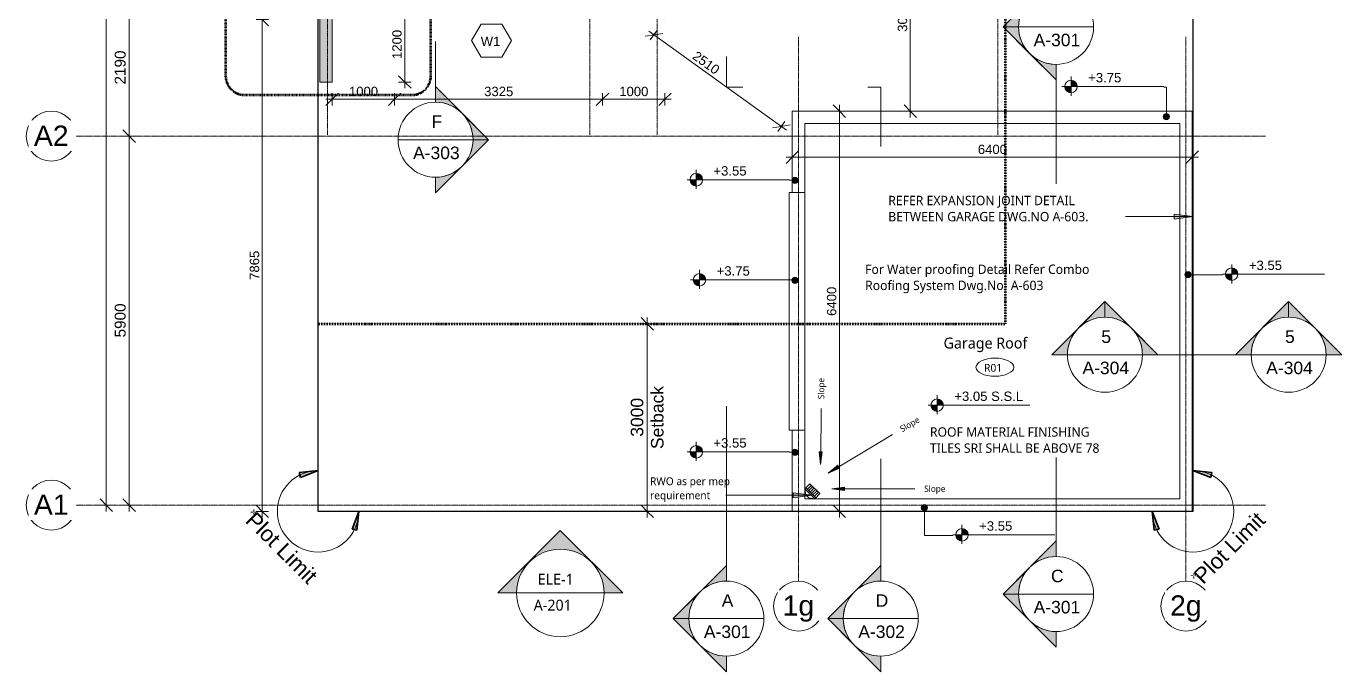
# Model space of a CAD drawing. Header units: millimetres. Extents: x -12746 to 995452, y -409013 to 338495.
# Drawn here: x -11933 to 9115, y -20642 to -10322 of the extents above; entities that cross this region are included whole.
import ezdxf

# ---------------------------------------------------------------- set-up
doc = ezdxf.new("R2010")
doc.units = ezdxf.units.MM
for name, pattern in [('Callout Boundary', [2.38125, 1.190625, -1.190625]), ('Dash dot2', [6, 3, -1.5, 0, -1.5]), ('Double dash', [55, 20, -5, 10, -5, 10, -5]), ('Grid Line', [22.225, 12.7, -3.175, 3.175, -3.175])]:
    doc.linetypes.add(name, pattern=pattern)
for name, color, linetype, lineweight in [('A-ANNO-DIMS', 211, 'Continuous', 9), ('A-ANNO-DIMS-100', 211, 'Continuous', 9), ('A-ANNO-NOTE', 131, 'Continuous', 9), ('A-ANNO-SYMB', 150, 'Continuous', 9), ('A-DETL', 90, 'Continuous', 9), ('A-DETL-GENF', 92, 'Continuous', 9), ('A-DETL-THIN', 151, 'Continuous', 9), ('A-GENM', 13, 'Continuous', 9), ('A-WALL', 113, 'Continuous', 9), ('A-WALL-IDEN', 211, 'Continuous', 18), ('C-PROP-LINE', 91, 'Double dash', 25), ('G-ANNO-SYMB', 111, 'Continuous', 9), ('G-ANNO-TEXT', 231, 'Continuous', 9), ('S-GRID', 1, 'Continuous', 9), ('S-GRID-IDEN', 1, 'Continuous', 9)]:
    doc.layers.add(name, color=color, linetype=linetype, lineweight=lineweight)
doc.styles.add('Arial', font='arial.ttf', dxfattribs={"height": 150})
doc.styles.add('Arial_1', font='arial.ttf', dxfattribs={"height": 325})
doc.styles.add('Arial_2', font='arial.ttf', dxfattribs={"height": 200})
doc.styles.add('Arial_5', font='arial.ttf', dxfattribs={"height": 250})
doc.styles.add('Arial_8', font='arial.ttf', dxfattribs={"height": 175})
doc.styles.add('Lucida Sans Unicode_1', font='l_10646.ttf', dxfattribs={"height": 175})
doc.styles.add('Lucida Sans Unicode_3', font='l_10646.ttf', dxfattribs={"height": 125})
doc.styles.add('Lucida Sans Unicode_4', font='l_10646.ttf', dxfattribs={"height": 150})
doc.styles.add('Lucida Sans Unicode_6', font='l_10646.ttf', dxfattribs={"height": 100})
doc.dimstyles.new('100', dxfattribs={"dimscale": 304.8, "dimtxt": 153.03891, "dimasz": 0.656168, "dimexe": 0.328084, "dimexo": 0.0625, "dimgap": 0.016404, "dimtad": 1, "dimdec": 0, "dimzin": 0, "dimdsep": 46, "dimtxsty": 'Arial', "dimblk1": 'OBLIQUE', "dimblk2": 'OBLIQUE', "dimsah": 1, "dimcen": 0.09, "dimdle": 0.328084, "dimazin": 0, "dimtfac": 1, "dimtdec": 4, "dimtix": 1, "dimtmove": 0, "dimatfit": 3, "dimfxl": 0.328084, "dimfxlon": 1, "dimtvp": 1, "dimtolj": 1, "dimtzin": 0, "dimarcsym": 2})
doc.dimstyles.new('100_1', dxfattribs={"dimscale": 304.8, "dimtxt": 153.03891, "dimasz": 0.656168, "dimexe": 0.328084, "dimexo": 0.0625, "dimgap": 0.016404, "dimtad": 1, "dimdec": 0, "dimzin": 0, "dimdsep": 46, "dimtxsty": 'Arial', "dimblk1": 'OBLIQUE', "dimblk2": 'OBLIQUE', "dimsah": 1, "dimcen": 0.09, "dimdle": 0.328084, "dimazin": 0, "dimtfac": 1, "dimtdec": 4, "dimtix": 1, "dimtmove": 2, "dimatfit": 3, "dimfxl": 0.328084, "dimfxlon": 1, "dimtvp": 1, "dimtolj": 1, "dimtzin": 0, "dimarcsym": 2})
doc.dimstyles.new('grid-dim', dxfattribs={"dimscale": 304.8, "dimtxt": 178.545395, "dimasz": 0.656168, "dimexe": 0.328084, "dimexo": 0.0625, "dimgap": 0.016404, "dimtad": 1, "dimdec": 0, "dimzin": 0, "dimdsep": 46, "dimtxsty": 'Arial_8', "dimblk1": 'OBLIQUE', "dimblk2": 'OBLIQUE', "dimsah": 1, "dimcen": 0.09, "dimdle": 0.328084, "dimazin": 0, "dimtfac": 1, "dimtdec": 4, "dimtix": 1, "dimtmove": 0, "dimatfit": 3, "dimfxl": 0.328084, "dimfxlon": 1, "dimtvp": 1, "dimtolj": 1, "dimtzin": 0, "dimarcsym": 2})
doc.dimstyles.new('Plot-limit-text', dxfattribs={"dimscale": 304.8, "dimtxt": 255.06485, "dimasz": 0.984252, "dimexe": 0.787402, "dimexo": 0.492126, "dimgap": 0.574147, "dimtad": 1, "dimdec": 0, "dimzin": 0, "dimdsep": 46, "dimtxsty": 'Arial_5', "dimsah": 1, "dimcen": 0.09, "dimazin": 0, "dimtfac": 1, "dimtdec": 4, "dimtix": 1, "dimtmove": 2, "dimatfit": 3, "dimfxl": 1, "dimtvp": 1, "dimtolj": 1, "dimtzin": 0, "dimarcsym": 2})
doc.dimstyles.new('Setback-dim', dxfattribs={"dimscale": 304.8, "dimtxt": 204.05188, "dimasz": 0.656168, "dimexe": 0.328084, "dimexo": 0.0625, "dimgap": 0.016404, "dimtad": 1, "dimdec": 0, "dimzin": 0, "dimdsep": 46, "dimtxsty": 'Arial_2', "dimblk1": 'OBLIQUE', "dimblk2": 'OBLIQUE', "dimsah": 1, "dimcen": 0.09, "dimdle": 0.328084, "dimazin": 0, "dimtfac": 1, "dimtdec": 4, "dimtix": 1, "dimtmove": 0, "dimatfit": 3, "dimfxl": 0.328084, "dimfxlon": 1, "dimtvp": 1, "dimtolj": 1, "dimtzin": 0, "dimarcsym": 2})

# ---------------------------------------------------------------- blocks, each defined once
blk = doc.blocks.new('garage-proj - garage-proj-757421-1st Floor FFL')
at = {"layer": 'A-GENM'}
for p, q in [((274, -15678), (274, -11878)), ((274, -11878), (524, -11878)), ((524, -11878), (524, -15678)), ((524, -15678), (274, -15678))]:
    blk.add_line(p, q, dxfattribs=at)
blk = doc.blocks.new('Family - ___-757194-1st Floor FFL')
at = {"layer": 'C-PROP-LINE'}
for p, q in [((-7264, -18078), (-7264, 12922)), ((6736, 12922), (6736, -18078)), ((6736, -18078), (-7264, -18078))]:
    blk.add_line(p, q, dxfattribs=at)
blk = doc.blocks.new('Drain-roof - SHOWER TRAY-bath-2d 3-1125230-1st Floor FFL')
at = {"layer": 'A-DETL-GENF'}
for p, q in [((-32, 58), (-112, 0)), ((-112, -115), (-112, 0)), ((-112, 0), (112, 0)), ((32, 58), (-32, 58)), ((32, 58), (112, 0)), ((112, 0), (112, -115)), ((-112, -20), (112, -20)), ((112, -115), (-112, -115)), ((-80, -20), (-80, -115)), ((-48, -20), (-48, -115)), ((-16, -20), (-16, -115)), ((16, -20), (16, -115)), ((48, -20), (48, -115)), ((80, -20), (80, -115))]:
    blk.add_line(p, q, dxfattribs=at)
blk = doc.blocks.new('125-lvl - BEL-LVL-1026112-1st Floor FFL')
at = {"layer": 'A-ANNO-NOTE'}
h = blk.add_hatch(color=256, dxfattribs=at)
edge = h.paths.add_edge_path()
edge.add_line((0, 0), (0, -1))
edge.add_arc((0, 0), 1, 180, 270, ccw=False)
edge.add_line((-1, 0), (0, 0))
h = blk.add_hatch(color=256, dxfattribs=at)
edge = h.paths.add_edge_path()
edge.add_line((0, 0), (0, 1))
edge.add_arc((0, 0), 1, 0, 90, ccw=False)
edge.add_line((1, 0), (0, 0))
for p, q in [((0, 0), (-1.45, 0)), ((0, 0), (-1, 0)), ((0, 0), (0, 1.58)), ((0, 1), (0, 0)), ((0, 0), (2.78, 0)), ((0, 0), (0, -1.46)), ((0, -1), (0, 0)), ((0, 0), (1, 0)), ((2.78, 0), (14.85, 0))]:
    blk.add_line(p, q, dxfattribs=at)
blk.add_circle((0, 0), 1, dxfattribs=at)
for start, end in [(0, 90), (180, 270)]:
    blk.add_arc((0, 0), 1, start, end, dxfattribs=at)
blk = doc.blocks.new('Grid - 100-grid-312781-1st Floor FFL')
at = {"layer": 'S-GRID-IDEN'}
blk.add_circle((0, 0), 4, dxfattribs=at)
blk = doc.blocks.new('Section - M_Section Head - Filled 2-312746-1st Floor FFL')
at = {"layer": 'G-ANNO-SYMB'}
h = blk.add_hatch(color=256, dxfattribs=at)
edge = h.paths.add_edge_path()
edge.add_line((-6, 8.49), (-6, 6))
edge.add_arc((-6, 0), 6, 90, 135)
edge.add_line((-10.24, 4.24), (-6, 8.49))
h = blk.add_hatch(color=256, dxfattribs=at)
edge = h.paths.add_edge_path()
edge.add_line((-6, 8.49), (-1.76, 4.24))
edge.add_arc((-6, 0), 6, 45, 90)
edge.add_line((-6, 6), (-6, 8.49))
h = blk.add_hatch(color=256, dxfattribs=at)
edge = h.paths.add_edge_path()
edge.add_line((-14.49, 0), (-10.24, 4.24))
edge.add_arc((-6, 0), 6, 135, 180)
edge.add_line((-12, 0), (-14.49, 0))
h = blk.add_hatch(color=256, dxfattribs=at)
edge = h.paths.add_edge_path()
edge.add_line((2.49, 0), (0, 0))
edge.add_arc((-6, 0), 6, 360, 405)
edge.add_line((-1.76, 4.24), (2.49, 0))
at = {"layer": 'G-ANNO-SYMB', "lineweight": 18}
for p, q in [((-6, 8.49), (-14.49, 0)), ((-6, 8.49), (-10.24, 4.24)), ((-6, 8.49), (2.49, 0)), ((-6, 6), (-6, 8.49)), ((-6, 8.49), (-6, 6)), ((-1.76, 4.24), (-6, 8.49)), ((-10.24, 4.24), (-14.49, 0)), ((2.49, 0), (-1.76, 4.24)), ((-14.49, 0), (-12, 0)), ((0, 0), (2.49, 0)), ((-12, 0), (-14.49, 0)), ((0, 0), (2.49, 0))]:
    blk.add_line(p, q, dxfattribs=at)
for start, end in [(360, 180), (135, 180), (90, 135), (45, 90), (360, 45), (180, 360)]:
    blk.add_arc((-6, 0), 6, start, end, dxfattribs=at)
blk = doc.blocks.new('ELEVATION-TAG-2D - Name___Area_Vol_Perim-514128-1st Floor FFL')
at = {"layer": 'A-ANNO-NOTE'}
h = blk.add_hatch(color=256, dxfattribs=at)
edge = h.paths.add_edge_path()
edge.add_line((0, -9.99), (-9.99, 0))
edge.add_line((-9.99, 0), (-7, 0))
edge.add_arc((0, 0), 7, 180, 360)
edge.add_line((7, 0), (9.99, 0))
edge.add_line((9.99, 0), (0, -9.99))
for p, q in [((-7, 0), (-9.99, 0)), ((-9.99, 0), (0, -9.99)), ((-7, 0), (7, 0)), ((0, -9.99), (9.99, 0)), ((9.99, 0), (7, 0))]:
    blk.add_line(p, q, dxfattribs=at)
blk.add_circle((0, 0), 7, dxfattribs=at)
blk.add_arc((0, 0), 7, 180, 360, dxfattribs=at)
blk = doc.blocks.new('finishning tag - Name___Area_Vol_Perim-529287-1st Floor FFL')
at = {"layer": 'A-ANNO-NOTE'}
blk.add_ellipse((0, 0), major_axis=(3.03, 0), ratio=0.477888, dxfattribs=at)
blk = doc.blocks.new('BEL-CURTAIN TAG - 12mm-735983-1st Floor FFL')
at = {"layer": 'A-WALL-IDEN'}
for p, q in [((-1.62, 2.64), (-3.14, 0.02)), ((1.71, 2.64), (-1.62, 2.64)), ((3.22, 0.02), (1.71, 2.64)), ((-3.14, 0.02), (-1.62, -2.6)), ((1.71, -2.6), (3.22, 0.02)), ((-1.62, -2.6), (1.71, -2.6))]:
    blk.add_line(p, q, dxfattribs=at)
blk = doc.blocks.new('DIMBLOCK25-1st Floor FFL')
at = {"layer": 'A-ANNO-DIMS-100', "transparency": 16777216}
for p, q in [((-5877, -10013), (-5977, -9913)), ((-5977, -10013), (-5777, -10013)), ((-5877, -10013), (-5977, -10013)), ((-5877, -11313), (-5877, -9913)), ((-5877, -10013), (-5777, -10113)), ((-5877, -11213), (-5977, -11113)), ((-5977, -11213), (-5777, -11213)), ((-5877, -11213), (-5977, -11213)), ((-5877, -11213), (-5777, -11313))]:
    blk.add_line(p, q, dxfattribs=at)
at = {"layer": 'A-ANNO-DIMS-100', "color": 0, "transparency": 16777216, "insert": (-6077, -10844), "char_height": 150, "width": 553.77, "attachment_point": 1, "rotation": 90, "line_spacing_factor": 0.941778, "style": 'Arial'}
blk.add_mtext('1200', dxfattribs=at)
blk = doc.blocks.new('_Oblique')
at = {"color": 0, "linetype": 'ByBlock', "lineweight": -2}
blk.add_line((-0.5, -0.5), (0.5, 0.5), dxfattribs=at)
blk = doc.blocks.new('DIMBLOCK28-1st Floor FFL')
at = {"layer": 'A-ANNO-DIMS-100', "transparency": 16777216}
for p, q in [((-8157, -10213), (-8257, -10113)), ((-8057, -10213), (-8257, -10213)), ((-8157, -10213), (-8157, -18178)), ((-8157, -10213), (-8057, -10313)), ((-8157, -10213), (-8057, -10213)), ((-8157, -18078), (-8257, -17978)), ((-8057, -18078), (-8257, -18078)), ((-8157, -18078), (-8057, -18178)), ((-8157, -18078), (-8057, -18078))]:
    blk.add_line(p, q, dxfattribs=at)
at = {"layer": 'A-ANNO-DIMS-100', "color": 0, "transparency": 16777216, "insert": (-8357, -14376), "char_height": 150, "width": 553.77, "attachment_point": 1, "rotation": 90, "line_spacing_factor": 0.941778, "style": 'Arial'}
blk.add_mtext('7865', dxfattribs=at)
blk = doc.blocks.new('DIMBLOCK30-1st Floor FFL')
at = {"layer": 'A-ANNO-DIMS-100', "transparency": 16777216}
for p, q in [((-1996, -15078), (-2096, -14978)), ((-2096, -15078), (-1896, -15078)), ((-1996, -15078), (-2096, -15078)), ((-1996, -18178), (-1996, -14978)), ((-1996, -15078), (-1896, -15178)), ((-1996, -18078), (-2096, -17978)), ((-2096, -18078), (-1896, -18078)), ((-1996, -18078), (-2096, -18078)), ((-1996, -18078), (-1896, -18178))]:
    blk.add_line(p, q, dxfattribs=at)
at = {"layer": 'A-ANNO-DIMS-100', "color": 0, "transparency": 16777216, "char_height": 200, "attachment_point": 1, "rotation": 90, "line_spacing_factor": 0.941778, "style": 'Arial_2'}
for s, insert, width in [('Setback', (-1937, -17082), 1209.24), ('3000', (-2261, -16885), 738.35)]:
    blk.add_mtext(s, dxfattribs=dict(at, insert=insert, width=width))
blk = doc.blocks.new('DIMBLOCK31-1st Floor FFL')
at = {"layer": 'A-ANNO-DIMS-100', "lineweight": 35, "transparency": 16777216}
for points in [[(-7264, -17427), (-7565, -17458), (-7547, -17535)], [(-6613, -18078), (-6721, -18361), (-6644, -18379)]]:
    blk.add_hatch(color=256, dxfattribs=at).paths.add_polyline_path(points)
at = {"layer": 'A-ANNO-DIMS-100', "transparency": 16777216}
for p, q in [((-7264, -17427), (-7264, -17097)), ((-7264, -17427), (-7264, -17427)), ((-7264, -17427), (-7264, -17667)), ((-6613, -18078), (-6853, -18078)), ((-6613, -18078), (-6283, -18078))]:
    blk.add_line(p, q, dxfattribs=at)
at = {"layer": 'A-ANNO-DIMS-100', "lineweight": 35, "transparency": 16777216}
for p, q in [((-7264, -17427), (-7565, -17458)), ((-7565, -17458), (-7547, -17535)), ((-7547, -17535), (-7264, -17427)), ((-6613, -18078), (-6721, -18361)), ((-6644, -18379), (-6613, -18078)), ((-6721, -18361), (-6644, -18379))]:
    blk.add_line(p, q, dxfattribs=at)
at = {"layer": 'A-ANNO-DIMS-100', "transparency": 16777216}
blk.add_arc((-7264, -18078), 651, 90, 360, dxfattribs=at)
blk.add_arc((-7264, -18078), 651, 90, 360, dxfattribs=at)
at = {"layer": 'A-ANNO-DIMS-100', "color": 0, "transparency": 16777216, "insert": (-8266, -18064), "char_height": 250, "width": 1723.45, "attachment_point": 1, "rotation": 315, "line_spacing_factor": 0.941778, "style": 'Arial_5'}
blk.add_mtext('\u200c\u200dPlot Limit', dxfattribs=at)
blk = doc.blocks.new('DIMBLOCK32-1st Floor FFL')
at = {"layer": 'A-ANNO-DIMS-100', "lineweight": 35, "transparency": 16777216}
for points in [[(6736, -17427), (7019, -17535), (7037, -17458)], [(6085, -18078), (6116, -18379), (6193, -18361)]]:
    blk.add_hatch(color=256, dxfattribs=at).paths.add_polyline_path(points)
at = {"layer": 'A-ANNO-DIMS-100', "transparency": 16777216}
for p, q in [((6736, -17427), (6736, -17097)), ((6736, -17427), (6736, -17667)), ((6085, -18078), (5755, -18078)), ((6085, -18078), (6085, -18078)), ((6085, -18078), (6325, -18078))]:
    blk.add_line(p, q, dxfattribs=at)
at = {"layer": 'A-ANNO-DIMS-100', "lineweight": 35, "transparency": 16777216}
for p, q in [((6736, -17427), (7019, -17535)), ((7037, -17458), (6736, -17427)), ((7019, -17535), (7037, -17458)), ((6085, -18078), (6116, -18379)), ((6193, -18361), (6085, -18078)), ((6116, -18379), (6193, -18361))]:
    blk.add_line(p, q, dxfattribs=at)
at = {"layer": 'A-ANNO-DIMS-100', "transparency": 16777216}
blk.add_arc((6736, -18078), 651, 180, 90, dxfattribs=at)
blk.add_arc((6736, -18078), 651, 180, 90, dxfattribs=at)
at = {"layer": 'A-ANNO-DIMS-100', "color": 0, "transparency": 16777216, "insert": (6722, -19080), "char_height": 250, "width": 1723.45, "attachment_point": 1, "rotation": 45, "line_spacing_factor": 0.941778, "style": 'Arial_5'}
blk.add_mtext('\u200c\u200dPlot Limit', dxfattribs=at)
blk = doc.blocks.new('DIMBLOCK38-1st Floor FFL')
at = {"layer": 'A-ANNO-DIMS-100', "transparency": 16777216}
for p, q in [((2212, -8678), (2112, -8578)), ((2212, -11778), (2212, -8578)), ((2112, -8678), (2312, -8678)), ((2212, -8678), (2112, -8678)), ((2212, -8678), (2312, -8778)), ((2212, -11678), (2112, -11578)), ((2112, -11678), (2312, -11678)), ((2212, -11678), (2112, -11678)), ((2212, -11678), (2312, -11778))]:
    blk.add_line(p, q, dxfattribs=at)
at = {"layer": 'A-ANNO-DIMS-100', "color": 0, "transparency": 16777216, "insert": (2012, -10409), "char_height": 150, "width": 553.77, "attachment_point": 1, "rotation": 90, "line_spacing_factor": 0.941778, "style": 'Arial'}
blk.add_mtext('3000', dxfattribs=at)
blk = doc.blocks.new('DIMBLOCK39-1st Floor FFL')
at = {"layer": 'A-ANNO-DIMS-100', "transparency": 16777216}
for p, q in [((-1889, -10457), (-2029, -10480)), ((-1971, -10399), (229, -11981)), ((-1831, -10376), (-1948, -10538)), ((-1889, -10457), (-1831, -10376)), ((-1889, -10457), (-1750, -10434)), ((148, -11922), (8, -11945)), ((206, -11841), (90, -12003)), ((148, -11922), (206, -11841)), ((148, -11922), (288, -11899))]:
    blk.add_line(p, q, dxfattribs=at)
at = {"layer": 'A-ANNO-DIMS-100', "color": 0, "transparency": 16777216, "insert": (-1200, -10707), "char_height": 150, "width": 553.77, "attachment_point": 1, "rotation": 324.2825, "line_spacing_factor": 0.941778, "style": 'Arial'}
blk.add_mtext('2510', dxfattribs=at)
blk = doc.blocks.new('DIMBLOCK76-1st Floor FFL')
at = {"layer": 'A-ANNO-DIMS-100', "transparency": 16777216}
for p, q in [((-7139, -11488), (-6039, -11488)), ((-7039, -11488), (-7139, -11588)), ((-7039, -11488), (-6939, -11388)), ((-7039, -11388), (-7039, -11588)), ((-7039, -11488), (-7039, -11388)), ((-6039, -11488), (-6139, -11588)), ((-6039, -11488), (-5939, -11388)), ((-6039, -11388), (-6039, -11588)), ((-6039, -11488), (-6039, -11388))]:
    blk.add_line(p, q, dxfattribs=at)
at = {"layer": 'A-ANNO-DIMS-100', "color": 0, "transparency": 16777216, "insert": (-6770, -11288), "char_height": 150, "width": 553.77, "attachment_point": 1, "line_spacing_factor": 0.941778, "style": 'Arial'}
blk.add_mtext('1000', dxfattribs=at)
blk = doc.blocks.new('DIMBLOCK77-1st Floor FFL')
at = {"layer": 'A-ANNO-DIMS-100', "transparency": 16777216}
for p, q in [((-6039, -11488), (-6139, -11588)), ((-6039, -11488), (-5939, -11388)), ((-6039, -11388), (-6039, -11588)), ((-6039, -11488), (-6039, -11388)), ((-6039, -11488), (-2714, -11488)), ((-2714, -11488), (-2814, -11588)), ((-2714, -11488), (-2614, -11388)), ((-2714, -11388), (-2714, -11588)), ((-2714, -11488), (-2714, -11388))]:
    blk.add_line(p, q, dxfattribs=at)
at = {"layer": 'A-ANNO-DIMS-100', "color": 0, "transparency": 16777216, "insert": (-4607, -11288), "char_height": 150, "width": 553.77, "attachment_point": 1, "line_spacing_factor": 0.941778, "style": 'Arial'}
blk.add_mtext('3325', dxfattribs=at)
blk = doc.blocks.new('DIMBLOCK78-1st Floor FFL')
at = {"layer": 'A-ANNO-DIMS-100', "transparency": 16777216}
for p, q in [((-2714, -11488), (-2814, -11588)), ((-2714, -11488), (-2614, -11388)), ((-2714, -11388), (-2714, -11588)), ((-2714, -11488), (-2714, -11388)), ((-2714, -11488), (-1614, -11488)), ((-1714, -11488), (-1814, -11588)), ((-1714, -11488), (-1614, -11388)), ((-1714, -11388), (-1714, -11588)), ((-1714, -11488), (-1714, -11388))]:
    blk.add_line(p, q, dxfattribs=at)
at = {"layer": 'A-ANNO-DIMS-100', "color": 0, "transparency": 16777216, "insert": (-2445, -11288), "char_height": 150, "width": 553.77, "attachment_point": 1, "line_spacing_factor": 0.941778, "style": 'Arial'}
blk.add_mtext('1000', dxfattribs=at)
blk = doc.blocks.new('DIMBLOCK81-1st Floor FFL')
at = {"layer": 'A-ANNO-DIMS-100', "transparency": 16777216}
for p, q in [((1078, -11678), (978, -11578)), ((1178, -11678), (978, -11678)), ((1078, -11578), (1078, -18178)), ((1078, -11678), (1178, -11778)), ((1078, -11678), (1178, -11678)), ((1078, -18078), (978, -17978)), ((1178, -18078), (978, -18078)), ((1078, -18078), (1178, -18178)), ((1078, -18078), (1178, -18078))]:
    blk.add_line(p, q, dxfattribs=at)
at = {"layer": 'A-ANNO-DIMS-100', "color": 0, "transparency": 16777216, "insert": (878, -14952), "char_height": 150, "width": 553.77, "attachment_point": 1, "rotation": 90, "line_spacing_factor": 0.941778, "style": 'Arial'}
blk.add_mtext('6400', dxfattribs=at)
blk = doc.blocks.new('DIMBLOCK82-1st Floor FFL')
at = {"layer": 'A-ANNO-DIMS-100', "transparency": 16777216}
for p, q in [((224, -12413), (6824, -12413)), ((324, -12413), (224, -12513)), ((324, -12413), (424, -12313)), ((324, -12313), (324, -12513)), ((324, -12413), (324, -12313)), ((6724, -12413), (6624, -12513)), ((6724, -12413), (6824, -12313)), ((6724, -12313), (6724, -12513)), ((6724, -12413), (6724, -12313))]:
    blk.add_line(p, q, dxfattribs=at)
at = {"layer": 'A-ANNO-DIMS-100', "color": 0, "transparency": 16777216, "insert": (3293, -12214), "char_height": 150, "width": 553.77, "attachment_point": 1, "line_spacing_factor": 0.941778, "style": 'Arial'}
blk.add_mtext('6400', dxfattribs=at)
blk = doc.blocks.new('DIMBLOCK95-1st Floor FFL')
at = {"layer": 'A-ANNO-DIMS-100', "transparency": 16777216}
for p, q in [((-10287, -12078), (-10387, -11978)), ((-10387, -12078), (-10187, -12078)), ((-10287, -12078), (-10387, -12078)), ((-10287, -18078), (-10287, -12078)), ((-10287, -12078), (-10187, -12178)), ((-10287, -17978), (-10387, -17878)), ((-10387, -17978), (-10187, -17978)), ((-10287, -17978), (-10387, -17978)), ((-10287, -17978), (-10187, -18078))]:
    blk.add_line(p, q, dxfattribs=at)
at = {"layer": 'A-ANNO-DIMS-100', "color": 0, "transparency": 16777216, "insert": (-10519, -15297), "char_height": 175, "width": 646.06, "attachment_point": 1, "rotation": 90, "line_spacing_factor": 0.941778, "style": 'Arial_8'}
blk.add_mtext('5900', dxfattribs=at)
blk = doc.blocks.new('DIMBLOCK96-1st Floor FFL')
at = {"layer": 'A-ANNO-DIMS-100', "transparency": 16777216}
for p, q in [((-10287, -9888), (-10387, -9788)), ((-10387, -9888), (-10187, -9888)), ((-10287, -9888), (-10387, -9888)), ((-10287, -12078), (-10287, -9888)), ((-10287, -9888), (-10187, -9988)), ((-10287, -12078), (-10387, -11978)), ((-10387, -12078), (-10187, -12078)), ((-10287, -12078), (-10387, -12078)), ((-10287, -12078), (-10187, -12178))]:
    blk.add_line(p, q, dxfattribs=at)
at = {"layer": 'A-ANNO-DIMS-100', "color": 0, "transparency": 16777216, "insert": (-10519, -11252), "char_height": 175, "width": 646.06, "attachment_point": 1, "rotation": 90, "line_spacing_factor": 0.941778, "style": 'Arial_8'}
blk.add_mtext('2190', dxfattribs=at)
blk = doc.blocks.new('DIMBLOCK106-1st Floor FFL')
at = {"layer": 'A-ANNO-DIMS-100', "transparency": 16777216}
for p, q in [((-10654, 6912), (-10754, 7012)), ((-10654, -18078), (-10654, 7012)), ((-10754, 6912), (-10554, 6912)), ((-10654, 6912), (-10754, 6912)), ((-10654, 6912), (-10554, 6812)), ((-10654, -17978), (-10754, -17878)), ((-10754, -17978), (-10554, -17978)), ((-10654, -17978), (-10754, -17978)), ((-10654, -17978), (-10554, -18078))]:
    blk.add_line(p, q, dxfattribs=at)
at = {"layer": 'A-ANNO-DIMS-100', "color": 0, "transparency": 16777216, "insert": (-10886, -5869), "char_height": 175, "width": 807.57, "attachment_point": 1, "rotation": 90, "line_spacing_factor": 0.941778, "style": 'Arial_8'}
blk.add_mtext('24890', dxfattribs=at)

msp = doc.modelspace()

# ---------------------------------------------------------------- hatches: boundary and pattern name
at = {"layer": 'A-ANNO-NOTE'}
h = msp.add_hatch(color=256, dxfattribs=at)
edge = h.paths.add_edge_path()
edge.add_arc((6310.4, -11766.1), 50, 0, 360)
h = msp.add_hatch(color=256, dxfattribs=at)
edge = h.paths.add_edge_path()
edge.add_arc((365.8, -12783.3), 50, 0, 360)
h = msp.add_hatch(color=256, dxfattribs=at)
edge = h.paths.add_edge_path()
edge.add_arc((6657.3, -14294.1), 50, 0, 360)
h = msp.add_hatch(color=256, dxfattribs=at)
edge = h.paths.add_edge_path()
edge.add_arc((365.8, -14383.3), 50, 0, 360)
h = msp.add_hatch(color=256, dxfattribs=at)
edge = h.paths.add_edge_path()
edge.add_arc((365.8, -17133.3), 50, 0, 360)
h = msp.add_hatch(color=256, dxfattribs=at)
edge = h.paths.add_edge_path()
edge.add_arc((2438.1, -18020.1), 50, 0, 360)
at = {"layer": 'A-DETL-GENF'}
h = msp.add_hatch(color=8, dxfattribs=at)
h.paths.add_polyline_path([(-7238.9, -11212.8), (-7038.9, -11212.8), (-7038.9, -10212.8), (-6038.9, -10012.8), (-6038.9, -9762.8), (-7238.9, -9762.8), (-7238.9, -11050.8)])
h.paths.add_polyline_path([(-1713.9, -10212.8), (-1713.9, -8428.1), (-1963.9, -8428.1), (-1963.9, -9762.8), (-2713.9, -9762.8), (-2713.9, -10012.8)])
h.paths.add_polyline_path([(3736.1, -7027.8), (3736.1, -6227.8), (3486.1, -6227.8), (3486.1, -7027.8)])
h.paths.add_polyline_path([(3736.1, -2962.8), (3736.1, -2162.8), (3486.1, -2162.8), (3486.1, -2962.8)])
h.paths.add_polyline_path([(-6995.7, -2762.8), (-6988.9, -2762.8), (-6988.9, -2162.8), (-7238.9, -2162.8), (-7238.9, -2762.8)])
h.paths.add_polyline_path([(-5813.9, -2362.8), (-3038.9, -2362.8), (-3038.9, -2162.8), (-5813.9, -2162.8)])
h.paths.add_polyline_path([(-5550.4, 437.2), (-3038.9, 437.2), (-3038.9, 637.2), (-5813.9, 637.2), (-5813.9, 437.2), (-5710.9, 437.2)])
h.paths.add_polyline_path([(-6995.7, 437.2), (-6988.9, 437.2), (-6988.9, 1037.2), (-7238.9, 1037.2), (-7238.9, 437.2)])
h.paths.add_polyline_path([(3486.1, 4222.2), (3736.1, 4222.2), (3736.1, 5022.2), (3486.1, 5022.2)])
h.paths.add_polyline_path([(-3038.9, 4772.2), (-2788.9, 4772.2), (-2788.9, 7137.2), (-3788.9, 7137.2), (-3788.9, 6787.2), (-3038.9, 6787.2), (-3038.9, 4993.9)])
h.paths.add_polyline_path([(-7238.9, 6787.2), (-6238.9, 6787.2), (-6238.9, 7137.2), (-7238.9, 7137.2)])
at = {"layer": 'G-ANNO-TEXT'}
for points in [[(6735.9, -13365), (6435.9, -13325.5), (6435.9, -13404.5)], [(774.5, -17326.4), (804, -17126.9), (751.4, -17126.1)], [(896, -17465), (1081.1, -17384.8), (1054.1, -17339.6)], [(638.2, -17821.7), (338.2, -17782.2), (338.2, -17861.2)], [(957.8, -17716.1), (1157.8, -17742.4), (1157.8, -17689.7)]]:
    msp.add_hatch(color=7, dxfattribs=at).paths.add_polyline_path(points)

# ---------------------------------------------------------------- linework, layer by layer
at = {"layer": 'A-ANNO-NOTE'}
for p, q in [((6310.4, -11292.7), (6268.8, -11292.7)), ((6310.4, -11766.1), (6310.4, -11292.7)), ((365.8, -12783.3), (272.3, -12783.3)), ((6657.3, -14294.1), (7210.1, -14294.1)), ((365.8, -14383.3), (324.2, -14383.3)), ((365.8, -17133.3), (272.3, -17133.3)), ((2438.1, -18020.1), (2438.1, -18462)), ((2438.1, -18462), (2894.1, -18462))]:
    msp.add_line(p, q, dxfattribs=at)
for centre in [(6310.4, -11766.1), (365.8, -12783.3), (6657.3, -14294.1), (365.8, -14383.3), (365.8, -17133.3), (2438.1, -18020.1)]:
    msp.add_circle(centre, 50, dxfattribs=at)
at = {"layer": 'A-ANNO-SYMB', "linetype": 'Callout Boundary', "lineweight": 50}
for p, q in [((-8743.6, -9116), (-8743.6, -11118.4)), ((-5460.1, -11118.4), (-5460.1, -9116)), ((-8443.6, -11418.4), (-5760.1, -11418.4))]:
    msp.add_line(p, q, dxfattribs=at)
for centre, start, end in [((-8443.6, -11118.4), 180, 270), ((-5760.1, -11118.4), 270, 0)]:
    msp.add_arc(centre, 300, start, end, dxfattribs=at)
at = {"layer": 'A-DETL', "linetype": 'Dash dot2', "lineweight": 50}
for p, q in [((3736.1, -15077.8), (3736.1, 9922.2)), ((-7263.9, -15077.8), (3736.1, -15077.8))]:
    msp.add_line(p, q, dxfattribs=at)
at = {"layer": 'A-DETL-THIN'}
for p, q in [((-7238.9, -9762.8), (-7238.9, -11212.8)), ((-7038.9, -11212.8), (-7038.9, -10212.8)), ((-7238.9, -11212.8), (-7038.9, -11212.8))]:
    msp.add_line(p, q, dxfattribs=at)
at = {"layer": 'A-WALL'}
for p, q in [((323.6, -11677.9), (6723.6, -11677.9)), ((323.6, -12977.8), (323.6, -11677.9)), ((6723.6, -11677.9), (6723.6, -18077.8)), ((6523.6, -11877.9), (523.6, -11877.9)), ((523.6, -11877.9), (523.6, -12977.8)), ((6523.6, -17877.8), (6523.6, -11877.9)), ((323.6, -18077.8), (323.6, -16777.8)), ((523.6, -16777.8), (523.6, -17877.8)), ((523.6, -17877.8), (6523.6, -17877.8)), ((6723.6, -18077.8), (323.6, -18077.8))]:
    msp.add_line(p, q, dxfattribs=at)
at = {"layer": 'G-ANNO-SYMB', "lineweight": 18}
for p, q in [((3945, -10330.2), (5145, -10330.2)), ((-5985.1, -12134.7), (-4785.1, -12134.7)), ((4727, -15573.7), (5927, -15573.7)), ((7666.9, -15573.7), (8866.9, -15573.7)), ((3945, -19400.1), (5145, -19400.1)), ((-1330.8, -19793.3), (-130.8, -19793.3)), ((1139.4, -19793.3), (2339.4, -19793.3))]:
    msp.add_line(p, q, dxfattribs=at)
at = {"layer": 'G-ANNO-SYMB'}
for p, q in [((-5385.1, -10565.9), (-5385.1, -11534.7)), ((-730.8, -11294), (-730.8, -10804.7)), ((4545, -12839.2), (4545, -10930.2)), ((-469.2, -11294), (-730.8, -11294)), ((1739.4, -11294), (1531.7, -11294)), ((1739.4, -12245.9), (1739.4, -11294)), ((5927, -15573.7), (7666.9, -15573.7)), ((-730.8, -19193.3), (-730.8, -16396.7)), ((1739.4, -19193.3), (1739.4, -17236.8)), ((4545, -18800.1), (4545, -17216.4))]:
    msp.add_line(p, q, dxfattribs=at)
at = {"layer": 'G-ANNO-TEXT', "color": 7}
for p, q in [((5713.2, -13365), (5654.7, -13365)), ((6735.9, -13365), (5713.2, -13365)), ((6735.9, -13365), (6435.9, -13325.5)), ((6435.9, -13325.5), (6435.9, -13404.5)), ((6435.9, -13404.5), (6735.9, -13365)), ((784.9, -16670.5), (784.9, -16432.4)), ((774.5, -17326.4), (784.9, -16670.5)), ((896, -17465), (1723.6, -16969.3)), ((1723.6, -16969.3), (1928.7, -16848.2)), ((804, -17126.9), (751.4, -17126.1)), ((751.4, -17126.1), (774.5, -17326.4)), ((774.5, -17326.4), (804, -17126.9)), ((1054.1, -17339.6), (896, -17465)), ((896, -17465), (1081.1, -17384.8)), ((1081.1, -17384.8), (1054.1, -17339.6)), ((-231.1, -17821.7), (-737.6, -17821.7)), ((638.2, -17821.7), (-231.1, -17821.7)), ((638.2, -17821.7), (338.2, -17782.2)), ((338.2, -17782.2), (338.2, -17861.2)), ((338.2, -17861.2), (638.2, -17821.7)), ((1157.8, -17689.7), (957.8, -17716.1)), ((957.8, -17716.1), (1157.8, -17742.4)), ((957.8, -17716.1), (2283.4, -17716.1)), ((1157.8, -17742.4), (1157.8, -17689.7))]:
    msp.add_line(p, q, dxfattribs=at)
at = {"layer": 'S-GRID', "linetype": 'Grid Line'}
for p, q in [((-7113.9, -12055.6), (-7113.9, 15091.4)), ((-2913.9, -12055.6), (-2913.9, 15091.4)), ((-1838.9, -12055.6), (-1838.9, 15091.4)), ((3611.1, -12055.6), (3611.1, 15091.4)), ((423.6, -10487.8), (423.6, -19193.6)), ((6623.6, -10487.8), (6623.6, -19193.6))]:
    msp.add_line(p, q, dxfattribs=at)

# ---------------------------------------------------------------- block references
at = {"layer": 'A-ANNO-NOTE', "xscale": 100, "yscale": 100, "zscale": 100}
for name, p in [('125-lvl - BEL-LVL-1026112-1st Floor FFL', (4784.1, -11284.5)), ('125-lvl - BEL-LVL-1026112-1st Floor FFL', (-1212.3, -12775.1)), ('125-lvl - BEL-LVL-1026112-1st Floor FFL', (-1160.4, -14375.1)), ('125-lvl - BEL-LVL-1026112-1st Floor FFL', (7355.5, -14285.8)), ('finishning tag - Name___Area_Vol_Perim-529287-1st Floor FFL', (3566.4, -15772.7)), ('125-lvl - BEL-LVL-1026112-1st Floor FFL', (2642.3, -16379.6)), ('125-lvl - BEL-LVL-1026112-1st Floor FFL', (-1212.3, -17125.1)), ('125-lvl - BEL-LVL-1026112-1st Floor FFL', (3039.5, -18453.8))]:
    msp.add_blockref(name, p, dxfattribs=at)
at = {"layer": 'A-ANNO-NOTE', "xscale": 100, "yscale": 100, "zscale": 100, "rotation": 180}
msp.add_blockref('ELEVATION-TAG-2D - Name___Area_Vol_Perim-514128-1st Floor FFL', (-3388.4, -19382.3), dxfattribs=at)
at = {"layer": 'A-DETL-GENF', "rotation": 134.9999999999999}
msp.add_blockref('Drain-roof - SHOWER TRAY-bath-2d 3-1125230-1st Floor FFL', (604.9, -17796.6), dxfattribs=at)
at = {"layer": 'A-GENM'}
msp.add_blockref('garage-proj - garage-proj-757421-1st Floor FFL', (0, -1100), dxfattribs=at)
at = {"layer": 'A-WALL-IDEN', "xscale": 99.99999999999993, "yscale": 99.99999999999993, "zscale": 99.99999999999993}
msp.add_blockref('BEL-CURTAIN TAG - 12mm-735983-1st Floor FFL', (-4493.7, -10552.6), dxfattribs=at)
at = {"layer": 'C-PROP-LINE'}
msp.add_blockref('Family - ___-757194-1st Floor FFL', (0, 0), dxfattribs=at)
at = {"layer": 'G-ANNO-SYMB', "lineweight": 18, "extrusion": (0, 0, -1), "xscale": 99.99999999999993, "yscale": 99.99999999999993, "zscale": 99.99999999999993}
for p, rotation in [((-4545, -10930.2), 270.0000000000002), ((5385.1, -11534.7), 90.00000000000053)]:
    msp.add_blockref('Section - M_Section Head - Filled 2-312746-1st Floor FFL', p, dxfattribs=dict(at, rotation=rotation))
at = {"layer": 'G-ANNO-SYMB', "lineweight": 18, "xscale": 99.99999999999993, "yscale": 99.99999999999993, "zscale": 99.99999999999993}
msp.add_blockref('Section - M_Section Head - Filled 2-312746-1st Floor FFL', (5927, -15573.7), dxfattribs=at)
at = {"layer": 'G-ANNO-SYMB', "lineweight": 18, "extrusion": (0, 0, -1), "xscale": 99.99999999999993, "yscale": 99.99999999999993, "zscale": 99.99999999999993}
msp.add_blockref('Section - M_Section Head - Filled 2-312746-1st Floor FFL', (-7666.9, -15573.7), dxfattribs=at)
at = {"layer": 'G-ANNO-SYMB', "lineweight": 18, "xscale": 99.99999999999993, "yscale": 99.99999999999993, "zscale": 99.99999999999993, "rotation": 90}
for p in [(4545, -18800.1), (-730.8, -19193.3)]:
    msp.add_blockref('Section - M_Section Head - Filled 2-312746-1st Floor FFL', p, dxfattribs=at)
at = {"layer": 'S-GRID-IDEN', "xscale": 99.99999999999993, "yscale": 99.99999999999993, "zscale": 99.99999999999993}
for p, rotation in [((-11533.4, -12077.9), 89.9999999999998), ((-11533.4, -17977.8), 89.9999999999998), ((423.6, -19593.6), 180), ((6623.6, -19593.6), 180)]:
    msp.add_blockref('Grid - 100-grid-312781-1st Floor FFL', p, dxfattribs=dict(at, rotation=rotation))

# ---------------------------------------------------------------- texts
at = {"layer": 'A-ANNO-NOTE', "attachment_point": 1}
for s, insert, char_height, width, style in [('+3.75', (5058.9, -11067.6), 150, 657.384, 'Arial'), ('+3.55', (-937.6, -12558.2), 150, 657.384, 'Arial'), ('+3.55', (7630.3, -14069), 150, 657.384, 'Arial'), ('+3.75', (-885.7, -14158.2), 150, 657.384, 'Arial'), ('R01', (3393.8, -15720.4), 125, 408.861, 'Lucida Sans Unicode_3'), ('+3.05 S.S.L', (2917, -16162.7), 150, 1354.852, 'Arial'), ('+3.55', (-937.6, -16908.2), 150, 657.384, 'Arial'), ('+3.55', (3314.2, -18236.9), 150, 657.384, 'Arial'), ('ELE-1', (-3749.5, -19076), 175, 833.755, 'Lucida Sans Unicode_1'), ('A-201', (-3814.5, -19490.3), 175, 929.957, 'Lucida Sans Unicode_1')]:
    msp.add_mtext(s, dxfattribs=dict(at, insert=insert, char_height=char_height, width=width, style=style))
at = {"layer": 'A-WALL-IDEN', "lineweight": 9, "insert": (-4661.6, -10486.2), "char_height": 150, "width": 400.844, "attachment_point": 1, "style": 'Arial'}
msp.add_mtext('W1', dxfattribs=at)
at = {"layer": 'G-ANNO-SYMB', "char_height": 200, "attachment_point": 1, "style": 'Arial_2'}
for s, insert, width in [('A-301', (4185.8, -10440.2), 921.941), ('F', (-5449.9, -11745.8), 208.439), ('A-303', (-5744.4, -12244.7), 921.941), ('5', (5269.2, -15184.8), 192.405), ('5', (8209.2, -15184.8), 192.405), ('A-304', (4967.7, -15683.7), 921.941), ('A-304', (7907.7, -15683.7), 921.941), ('C', (4463.8, -19011.1), 248.523), ('A', (-805.6, -19404.4), 232.489), ('D', (1658.2, -19404.4), 248.523), ('A-301', (4185.8, -19510), 921.941), ('A-301', (-1090.1, -19903.3), 921.941), ('A-302', (1380.2, -19903.3), 921.941)]:
    msp.add_mtext(s, dxfattribs=dict(at, insert=insert, width=width))
at = {"layer": 'G-ANNO-TEXT', "color": 7, "attachment_point": 1}
for s, insert, char_height, width, style in [('REFER EXPANSION JOINT DETAIL ', (1860, -13032), 150, 4040.505, 'Lucida Sans Unicode_4'), ('BETWEEN GARAGE DWG.NO A-603. ', (1860, -13290), 150, 4417.298, 'Lucida Sans Unicode_4'), ('For Water proofing Detail Refer Combo ', (1489.4, -14131.4), 150, 4930.378, 'Lucida Sans Unicode_4'), ('Roofing System Dwg.No- A-603  ', (1489.4, -14389.3), 150, 4200.842, 'Lucida Sans Unicode_4'), ('Garage Roof', (2744.6, -15299.2), 175, 1771.729, 'Lucida Sans Unicode_1'), ('ROOF MATERIAL FINISHING ', (2526.1, -16733.7), 150, 3431.222, 'Lucida Sans Unicode_4'), ('TILES SRI SHALL BE ABOVE 78', (2526.1, -16991.7), 150, 3615.611, 'Lucida Sans Unicode_4'), ('RWO as per mep ', (-1952.6, -17534.3), 125, 1811.814, 'Lucida Sans Unicode_3'), ('Slope', (2435.9, -17666.1), 100, 440.928, 'Lucida Sans Unicode_6'), ('requirement', (-1952.6, -17759.2), 125, 1290.717, 'Lucida Sans Unicode_3')]:
    msp.add_mtext(s, dxfattribs=dict(at, insert=insert, char_height=char_height, width=width, style=style))
at = {"layer": 'G-ANNO-TEXT', "color": 7, "char_height": 100, "width": 440.928, "attachment_point": 1, "style": 'Lucida Sans Unicode_6'}
for insert, rotation in [((734.9, -16282.4), 90), ((2032.4, -16729), 30.54147)]:
    msp.add_mtext('Slope', dxfattribs=dict(at, insert=insert, rotation=rotation))

# ---------------------------------------------------------------- dimensions: what is measured, and where the dimension line sits
at = {"layer": 'A-ANNO-DIMS'}
for base, p1, p2, dimstyle, override, picture, middle in [((-10654.2, 6912.2), (-10754.2, -17977.8), (-10754.2, 6912.2), 'grid-dim', {"dimpost": '<>', "dimfxl": 24889.999246}, 'DIMBLOCK106-1st Floor FFL', (-10748.5, -5532.8)), ((2211.5, -8678.1), (2111.5, -11677.9), (2111.5, -8678.1), '100', {"dimpost": '<>', "dimfxl": 2999.754929}, 'DIMBLOCK38-1st Floor FFL', (2129.9, -10178)), ((-10286.8, -9887.8), (-10386.8, -12077.9), (-10386.8, -9887.8), 'grid-dim', {"dimpost": '<>', "dimfxl": 2190.038539}, 'DIMBLOCK96-1st Floor FFL', (-10381.1, -10982.8)), ((-5877, -10012.8), (-5977, -11212.8), (-5977, -10012.8), '100', {"dimpost": '<>', "dimfxl": 1200}, 'DIMBLOCK25-1st Floor FFL', (-5958.6, -10612.8)), ((-8157.5, -18077.8), (-8057.5, -10212.8), (-8057.5, -18077.8), '100', {"dimpost": '<>', "dimfxl": 7864.999246}, 'DIMBLOCK28-1st Floor FFL', (-8239.1, -14145.3)), ((-10286.8, -12077.9), (-10386.8, -17977.8), (-10386.8, -12077.9), 'grid-dim', {"dimpost": '<>', "dimfxl": 5899.960706}, 'DIMBLOCK95-1st Floor FFL', (-10381.1, -15027.8))]:
    dim = msp.add_linear_dim(base=base, p1=p1, p2=p2, angle=90, dimstyle=dimstyle, override=override, dxfattribs=at)
    dim.commit()
    dim.dimension.update_dxf_attribs({"geometry": picture, "text_midpoint": middle})
for base, p1, p2, angle, override, picture, middle, turn in [((148, -11922.1), (-1831.1, -10375.9), (206.4, -11841), 324.28248, {"dimpost": '<>', "dimfxl": 2509.532075}, 'DIMBLOCK39-1st Floor FFL', (-1033.9, -10949.5), 324.28248), ((1078.2, -18077.8), (1178.2, -11677.9), (1178.2, -18077.8), 90, {"dimpost": '<>', "dimfxl": 6399.960706}, 'DIMBLOCK81-1st Floor FFL', (978.4, -14674.7), 90)]:
    dim = msp.add_linear_dim(base=base, p1=p1, p2=p2, angle=angle, dimstyle='100_1', override=override, dxfattribs=at)
    dim.commit()
    dim.dimension.update_dxf_attribs({"geometry": picture, "text_midpoint": middle, "dimtype": 160, "text_rotation": turn})
for base, p1, p2, override, picture, middle in [((-6038.9, -11487.9), (-7038.9, -11387.9), (-6038.9, -11387.9), {"dimpost": '<>', "dimfxl": 1000}, 'DIMBLOCK76-1st Floor FFL', (-6538.9, -11406.3)), ((-2713.9, -11487.9), (-6038.9, -11387.9), (-2713.9, -11387.9), {"dimpost": '<>', "dimfxl": 3325.000234}, 'DIMBLOCK77-1st Floor FFL', (-4376.4, -11406.2)), ((-1713.9, -11487.9), (-2713.9, -11387.9), (-1713.9, -11387.9), {"dimpost": '<>', "dimfxl": 1000}, 'DIMBLOCK78-1st Floor FFL', (-2213.9, -11406.3)), ((6723.6, -12413.3), (323.6, -12313.3), (6723.6, -12313.3), {"dimpost": '<>', "dimfxl": 6399.998032}, 'DIMBLOCK82-1st Floor FFL', (3523.6, -12331.7))]:
    dim = msp.add_linear_dim(base=base, p1=p1, p2=p2, dimstyle='100', override=override, dxfattribs=at)
    dim.commit()
    dim.dimension.update_dxf_attribs({"geometry": picture, "text_midpoint": middle})
dim = msp.add_linear_dim(base=(-1996.5, -15077.8), p1=(-2096.5, -18077.8), p2=(-2096.5, -15077.8), angle=90, text='<>\\XSetback', dimstyle='Setback-dim', override={"dimpost": '<>', "dimfxl": 3000}, dxfattribs=at)
dim.commit()
dim.dimension.update_dxf_attribs({"geometry": 'DIMBLOCK30-1st Floor FFL', "text_midpoint": (-1996.5, -16577.8)})
dim = msp.add_angular_dim_3p(base=(-7914.7, -18077.8), center=(-7263.9, -18077.8), p1=(-7263.9, -16947), p2=(-6133, -18077.8), text='\u200c\u200dPlot Limit', dimstyle='Plot-limit-text', override={"dimpost": '<>', "dimfxl": 1599.287188}, dxfattribs=at)
dim.commit()
dim.dimension.update_dxf_attribs({"geometry": 'DIMBLOCK31-1st Floor FFL', "text_midpoint": (-7774.2, -18791.2), "dimtype": 165, "text_rotation": 315})

# ---------------------------------------------------------------- next in the draw order: texts
at = {"layer": 'S-GRID-IDEN', "char_height": 325, "attachment_point": 1, "style": 'Arial_1', "bg_fill": 3, "box_fill_scale": 1.25, "bg_fill_color": 256, "bg_fill_true_color": 13158600, "bg_fill_transparency": 0}
for s, insert, width in [('A2', (-11811.8, -11908.6), 673.417), ('A1', (-11811.8, -17808.6), 673.417), ('1g', (169.3, -19421.6), 609.282), ('2g', (6369.3, -19421.6), 609.282)]:
    msp.add_mtext(s, dxfattribs=dict(at, insert=insert, width=width))

# ---------------------------------------------------------------- next in the draw order: linework, layer by layer
at = {"layer": 'S-GRID', "linetype": 'Grid Line'}
for p, q in [((7895.6, -12077.9), (-11133.4, -12077.9)), ((7895.6, -17977.8), (-11133.4, -17977.8))]:
    msp.add_line(p, q, dxfattribs=at)

# ---------------------------------------------------------------- next in the draw order: block references
at = {"layer": 'G-ANNO-SYMB', "lineweight": 18, "xscale": 99.99999999999993, "yscale": 99.99999999999993, "zscale": 99.99999999999993, "rotation": 90}
msp.add_blockref('Section - M_Section Head - Filled 2-312746-1st Floor FFL', (1739.4, -19193.3), dxfattribs=at)

# ---------------------------------------------------------------- next in the draw order: dimensions: what is measured, and where the dimension line sits
at = {"layer": 'A-ANNO-DIMS'}
dim = msp.add_angular_dim_3p(base=(6736.1, -18728.7), center=(6736.1, -18077.8), p1=(5605.3, -18077.8), p2=(6736.1, -16947), text='\u200c\u200dPlot Limit', dimstyle='Plot-limit-text', override={"dimpost": '<>', "dimfxl": 1599.287188}, dxfattribs=at)
dim.commit()
dim.dimension.update_dxf_attribs({"geometry": 'DIMBLOCK32-1st Floor FFL', "text_midpoint": (7449.6, -18588.1), "dimtype": 165, "text_rotation": 45})

doc.saveas('drawing.dxf')
